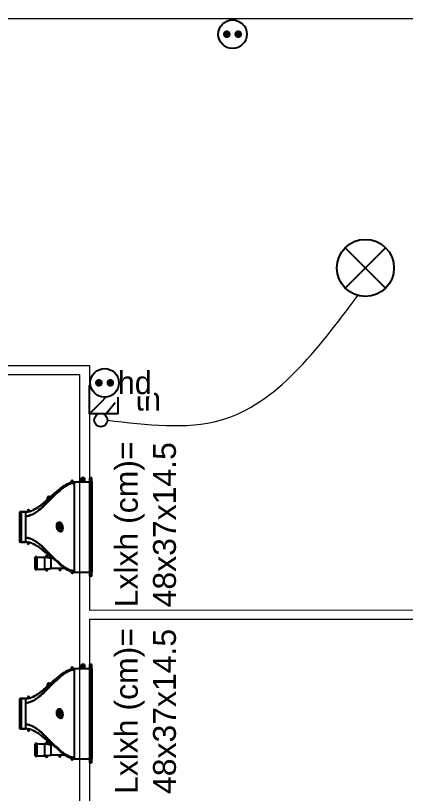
# Model space of a CAD drawing. Header units: millimetres. Extents: x 449410 to 506007, y -379864 to -318775.
# Drawn here: x 472497 to 474544, y -332279 to -328197 of the extents above; entities that cross this region are included whole.
import ezdxf
from ezdxf import colors
from ezdxf.entities.mleader import LeaderData, LeaderLine
from ezdxf.math import Vec2, Vec3

# ---------------------------------------------------------------- set-up
doc = ezdxf.new("R2010")
doc.units = ezdxf.units.MM
doc.set_wipeout_variables(frame=1)
doc.linetypes.add('prlm_ef', pattern=[0.165, 0.1, -0.065])
doc.layers.add('_GAZELEC-RESERVATION', color=1, linetype='Continuous', lineweight=18)
for name, color, linetype in [('prlm-CHAUFF', 30, 'Continuous'), ('prlm-EAU-EF', 161, 'Continuous'), ('prlm-ELEC-CFO', 201, 'Continuous')]:
    doc.layers.add(name, color=color, linetype=linetype)
doc.layers.add('prlm-xpoly', color=7, linetype='Continuous', plot=False)
doc.styles.add('prlm-elec-cfa', font='comic.ttf', dxfattribs={"height": 12})
doc.styles.add('prlm-elec-cfo', font='comic.ttf', dxfattribs={"height": 12})
doc.styles.get("Standard").update_dxf_attribs({"font": 'arial.ttf'})

# ---------------------------------------------------------------- blocks, each defined once
blk = doc.blocks.new('xi.twintop')
at = {"layer": 'prlm-CHAUFF', "ltscale": 50}
for p, q in [((-8, 35.6), (8, 35.6)), ((-7.9, 36.5), (7.9, 36.5)), ((-7.9, 35.6), (-7.9, 33.5)), ((-7.9, 33.5), (-7.9, 35.6)), ((-5.67, 33.5), (-7.9, 33.5)), ((5.67, 33.5), (-5.67, 33.5)), ((7.9, 33.5), (5.67, 33.5)), ((7.9, 35.6), (7.9, 33.5)), ((7.9, 33.5), (7.9, 35.6)), ((-8.61, 31.95), (-8.61, 32.05)), ((-8.61, 32.05), (-8.51, 32.05)), ((-8.51, 31.95), (-8.61, 31.95)), ((-8.51, 32.16), (-8.41, 32.16)), ((-8.51, 32.05), (-8.51, 32.16)), ((-8.51, 31.84), (-8.51, 31.95)), ((-8.41, 31.84), (-8.51, 31.84)), ((-7.9, 32.5), (-8.46, 32.5)), ((-8.46, 31.5), (-8.16, 31.5)), ((-8.41, 32.16), (-8.41, 32.05)), ((-8.41, 32.05), (-8.3, 32.05)), ((-8.3, 31.95), (-8.41, 31.95)), ((-8.41, 31.95), (-8.41, 31.84)), ((-8.3, 32.05), (-8.3, 31.95)), ((-8.16, 31.5), (-7.95, 32.18)), ((-7.9, 32.5), (-7.95, 32.18)), ((7.95, 32.18), (7.9, 32.5)), ((7.9, 32.5), (8.46, 32.5)), ((8.16, 31.5), (7.95, 32.18)), ((8.46, 31.5), (8.16, 31.5)), ((8.3, 31.95), (8.3, 32.05)), ((8.3, 32.05), (8.41, 32.05)), ((8.41, 31.95), (8.3, 31.95)), ((8.41, 32.16), (8.51, 32.16)), ((8.41, 32.05), (8.41, 32.16)), ((8.41, 31.84), (8.41, 31.95)), ((8.51, 31.84), (8.41, 31.84)), ((8.51, 32.16), (8.51, 32.05)), ((8.51, 32.05), (8.61, 32.05)), ((8.61, 31.95), (8.51, 31.95)), ((8.51, 31.95), (8.51, 31.84)), ((8.61, 32.05), (8.61, 31.95)), ((9.12, 29.02), (9.09, 29.02)), ((-15.75, 27.6), (-22.25, 27.6)), ((-22.15, 28.5), (-15.85, 28.5)), ((-22.15, 27.6), (-22.15, 23.5)), ((-22.15, 27.6), (-22.15, 23.5)), ((-15.85, 27.6), (-15.85, 23.5)), ((-15.85, 27.6), (-15.85, 23.5)), ((-9.41, 28.48), (-9.41, 28.48)), ((9.41, 28.48), (9.38, 28.48)), ((-22.56, 22.55), (-22.45, 22.55)), ((-22.56, 22.45), (-22.56, 22.55)), ((-22.45, 22.45), (-22.56, 22.45)), ((-22.45, 22.66), (-22.35, 22.66)), ((-22.45, 22.55), (-22.45, 22.66)), ((-22.45, 22.34), (-22.45, 22.45)), ((-22.35, 22.34), (-22.45, 22.34)), ((-22.4, 23), (-21.97, 23)), ((-21.85, 22), (-22.4, 22)), ((-22.35, 22.66), (-22.35, 22.55)), ((-22.35, 22.55), (-22.24, 22.55)), ((-22.24, 22.45), (-22.35, 22.45)), ((-22.35, 22.45), (-22.35, 22.34)), ((-22.24, 22.55), (-22.24, 22.45)), ((-15.85, 23.5), (-22.15, 23.5)), ((-21.97, 23), (-21.85, 22.06)), ((-21.85, 22.06), (-21.85, 22)), ((-16.2, 19.84), (-14.13, 22)), ((-14.13, 22), (-16.2, 19.84)), ((-16.15, 22.06), (-16.03, 23)), ((-16.15, 22), (-16.15, 22.06)), ((-15.6, 22), (-16.15, 22)), ((-16.03, 23), (-15.6, 23)), ((-15.76, 22.45), (-15.76, 22.55)), ((-15.76, 22.55), (-15.65, 22.55)), ((-15.65, 22.45), (-15.76, 22.45)), ((-15.65, 22.66), (-15.55, 22.66)), ((-15.65, 22.55), (-15.65, 22.66)), ((-15.65, 22.34), (-15.65, 22.45)), ((-15.55, 22.34), (-15.65, 22.34)), ((-15.55, 22.66), (-15.55, 22.55)), ((-15.55, 22.55), (-15.44, 22.55)), ((-15.55, 22.45), (-15.55, 22.34)), ((-15.44, 22.45), (-15.55, 22.45)), ((-15.44, 22.55), (-15.44, 22.45)), ((14.83, 21), (13.83, 22)), ((13.83, 22), (15.44, 22)), ((15.44, 21), (14.83, 21)), ((15.28, 21.45), (15.28, 21.55)), ((15.28, 21.55), (15.39, 21.55)), ((15.39, 21.45), (15.28, 21.45)), ((15.39, 21.66), (15.49, 21.66)), ((15.39, 21.55), (15.39, 21.66)), ((15.39, 21.34), (15.39, 21.45)), ((15.49, 21.34), (15.39, 21.34)), ((15.49, 21.66), (15.49, 21.55)), ((15.49, 21.55), (15.6, 21.55)), ((15.49, 21.45), (15.49, 21.34)), ((15.6, 21.45), (15.49, 21.45)), ((15.6, 21.55), (15.6, 21.45)), ((-21.8, 20), (-16.2, 20)), ((-21.8, 16), (-21.8, 20)), ((-21.8, 16), (-21.8, 20)), ((-16.2, 19.84), (-16.2, 20)), ((-16.2, 19.84), (-16.2, 20)), ((-22.36, 15.45), (-22.36, 15.55)), ((-22.36, 15.55), (-22.25, 15.55)), ((-22.25, 15.45), (-22.36, 15.45)), ((-22.25, 15.66), (-22.15, 15.66)), ((-22.25, 15.55), (-22.25, 15.66)), ((-22.25, 15.34), (-22.25, 15.45)), ((-22.15, 15.34), (-22.25, 15.34)), ((-22.2, 16), (-21.65, 16)), ((-21.65, 15), (-22.2, 15)), ((-22.15, 15.66), (-22.15, 15.55)), ((-22.15, 15.55), (-22.04, 15.55)), ((-22.15, 15.45), (-22.15, 15.34)), ((-22.04, 15.45), (-22.15, 15.45)), ((-22.04, 15.55), (-22.04, 15.45)), ((-21.8, 12.88), (-21.8, 15)), ((-21.8, 12.88), (-21.8, 15)), ((-21.65, 16), (-21.65, 15)), ((-23.96, 8.95), (-23.96, 9.05)), ((-23.96, 9.05), (-23.85, 9.05)), ((-23.85, 8.95), (-23.96, 8.95)), ((-23.85, 9.16), (-23.75, 9.16)), ((-23.85, 9.05), (-23.85, 9.16)), ((-23.85, 8.84), (-23.85, 8.95)), ((-23.75, 8.84), (-23.85, 8.84)), ((-23.8, 9.5), (-23.19, 9.5)), ((-23.36, 8.5), (-23.8, 8.5)), ((-23.75, 9.16), (-23.75, 9.05)), ((-23.75, 9.05), (-23.64, 9.05)), ((-23.75, 8.95), (-23.75, 8.84)), ((-23.64, 8.95), (-23.75, 8.95)), ((-23.64, 9.05), (-23.64, 8.95)), ((-23.36, 8.42), (-23.36, 8.5)), ((23.19, 9.5), (23.8, 9.5)), ((23.36, 8.42), (23.36, 8.5)), ((23.8, 8.5), (23.36, 8.5)), ((23.64, 8.95), (23.64, 9.05)), ((23.64, 9.05), (23.75, 9.05)), ((23.75, 8.95), (23.64, 8.95)), ((23.75, 9.16), (23.85, 9.16)), ((23.75, 9.05), (23.75, 9.16)), ((23.75, 8.84), (23.75, 8.95)), ((23.85, 8.84), (23.75, 8.84)), ((23.85, 9.16), (23.85, 9.05)), ((23.85, 9.05), (23.96, 9.05)), ((23.85, 8.95), (23.85, 8.84)), ((23.96, 8.95), (23.85, 8.95)), ((23.96, 9.05), (23.96, 8.95)), ((23.7, 8), (-23.7, 8)), ((-23.7, 8), (-23.7, 0)), ((23.7, 8), (23.7, 0)), ((24.18, 4.47), (23.7, 4.81)), ((24.06, 4.42), (23.7, 4.66)), ((24.06, 2.6), (24.06, 4.42)), ((24.64, 4.04), (24.06, 4.42)), ((24.2, 4.46), (24.18, 4.47)), ((24.54, 4.24), (24.2, 4.46)), ((24.35, 4.85), (24.33, 4.89)), ((24.35, 4.36), (24.35, 4.85)), ((24.35, 4.85), (24.36, 4.85)), ((24.41, 4.79), (24.43, 4.83)), ((24.41, 4.79), (24.41, 4.32)), ((25.01, 4.43), (24.41, 4.79)), ((24.43, 4.83), (25.04, 4.47)), ((25.04, 4.47), (25.01, 4.43)), ((25.01, 4.25), (25.01, 4.43)), ((25.02, 4.42), (25.01, 4.43)), ((25.06, 4.46), (25.02, 4.42)), ((25.02, 4.42), (25.02, 4.25)), ((25.28, 4.25), (25.02, 4.42)), ((25.04, 4.47), (25.06, 4.46)), ((25.06, 4.46), (25.39, 4.24)), ((-25.75, 0), (-25.75, -0.73)), ((25.75, 0), (-25.75, 0)), ((23.7, 2.6), (24.06, 2.6)), ((23.7, 2.57), (23.73, 2.6)), ((23.79, 2.6), (23.88, 2.51)), ((23.88, 2.51), (23.97, 2.6)), ((24.04, 2.6), (24.13, 2.51)), ((24.64, 2.6), (24.06, 2.6)), ((24.13, 2.51), (24.22, 2.6)), ((24.18, 2.56), (24.24, 2.51)), ((24.24, 2.51), (24.3, 2.58)), ((24.28, 2.6), (24.37, 2.51)), ((24.37, 2.51), (24.46, 2.6)), ((24.42, 2.57), (24.48, 2.51)), ((24.48, 2.51), (24.56, 2.58)), ((24.54, 2.6), (24.63, 2.51)), ((24.63, 2.51), (24.72, 2.6)), ((24.64, 4.04), (24.72, 4.01)), ((24.64, 2.6), (24.64, 4.04)), ((24.72, 2.65), (24.64, 2.6)), ((24.64, 2.6), (24.64, 2.6)), ((25.66, 2.6), (24.64, 2.6)), ((24.7, 2.58), (24.77, 2.51)), ((24.72, 4.01), (24.72, 2.65)), ((24.72, 2.65), (25.71, 2.65)), ((24.73, 2.6), (24.82, 2.51)), ((24.77, 2.51), (24.79, 2.53)), ((24.82, 2.51), (24.91, 2.6)), ((24.9, 2.59), (24.98, 2.51)), ((24.98, 2.51), (25.07, 2.6)), ((25.02, 2.54), (25.05, 2.51)), ((25.05, 2.51), (25.09, 2.55)), ((25.06, 2.58), (25.13, 2.51)), ((25.13, 2.51), (25.22, 2.6)), ((25.19, 2.57), (25.25, 2.51)), ((25.25, 2.51), (25.34, 2.6)), ((25.27, 2.53), (25.29, 2.51)), ((25.29, 2.51), (25.32, 2.54)), ((25.31, 2.56), (25.36, 2.51)), ((25.36, 2.51), (25.45, 2.6)), ((25.4, 2.55), (25.44, 2.51)), ((25.44, 2.51), (25.53, 2.6)), ((25.48, 2.54), (25.51, 2.51)), ((25.51, 2.51), (25.6, 2.6)), ((25.53, 2.53), (25.55, 2.51)), ((25.55, 2.51), (25.64, 2.6)), ((25.71, 2.65), (25.66, 2.6)), ((25.66, 2.6), (25.66, 2.6)), ((25.71, 2.65), (25.71, 4.01)), ((25.75, 0), (25.75, -0.73)), ((-25.75, -0.81), (-25.75, -0.73)), ((-25.75, -0.73), (25.75, -0.73)), ((-25.75, -1.3), (-25.75, -0.81)), ((25.75, -0.81), (-25.75, -0.81)), ((-25.75, -1.3), (25.75, -1.3)), ((23.75, -0.99), (-23.75, -0.99)), ((-23.75, -1.06), (-23.75, -0.99)), ((-23.55, -0.99), (-23.75, -1.06)), ((-23.75, -1.06), (23.75, -1.06)), ((23.75, -1.11), (-23.75, -1.11)), ((-23.75, -1.16), (-23.75, -1.11)), ((-23.59, -1.11), (-23.75, -1.16)), ((-23.75, -1.16), (23.75, -1.16)), ((23.75, -1.2), (-23.75, -1.2)), ((-23.75, -1.23), (-23.75, -1.2)), ((-23.64, -1.2), (-23.75, -1.23)), ((-23.75, -1.23), (23.75, -1.23)), ((23.75, -1.26), (-23.75, -1.26)), ((-23.75, -1.28), (-23.75, -1.26)), ((-23.68, -1.26), (-23.75, -1.28)), ((-23.75, -1.28), (23.75, -1.28)), ((23.75, -1.29), (-23.75, -1.29)), ((-23.75, -1.3), (-23.75, -1.29)), ((-23.73, -1.29), (-23.75, -1.3)), ((-23.75, -1.3), (23.75, -1.3)), ((23.75, -1.06), (23.55, -0.99)), ((23.75, -1.16), (23.59, -1.11)), ((23.75, -1.23), (23.64, -1.2)), ((23.75, -1.28), (23.68, -1.26)), ((23.75, -1.3), (23.73, -1.29)), ((23.75, -0.99), (23.75, -1.06)), ((23.75, -1.11), (23.75, -1.16)), ((23.75, -1.2), (23.75, -1.23)), ((23.75, -1.26), (23.75, -1.28)), ((23.75, -1.29), (23.75, -1.3)), ((25.75, -0.73), (25.75, -0.81)), ((25.75, -1.3), (25.75, -0.81))]:
    blk.add_line(p, q, dxfattribs=at)
for centre, radius in [((-8.46, 32), 0.3), ((-8.46, 32), 0.25), ((8.46, 32), 0.3), ((8.46, 32), 0.25), ((-22.4, 22.5), 0.3), ((-22.4, 22.5), 0.25), ((-15.6, 22.5), 0.3), ((-15.6, 22.5), 0.25), ((15.44, 21.5), 0.3), ((15.44, 21.5), 0.25), ((-22.2, 15.5), 0.3), ((-22.2, 15.5), 0.25), ((-23.8, 9), 0.3), ((-23.8, 9), 0.25), ((23.8, 9), 0.3), ((23.8, 9), 0.25)]:
    blk.add_circle(centre, radius, dxfattribs=at)
for centre, radius, start, end in [((-6.01, 35.83), 2, 160.5755, 186.7441), ((-6.01, 35.83), 2, 160.5755, 186.7441), ((-15.67, 33.51), 7.77, 352.5456, 359.9423), ((-15.72, 33.51), 7.82, 352.5763, 359.9264), ((-15.07, 33.49), 7.17, 352.0923, 353.5448), ((-15.07, 33.49), 7.17, 353.9053, 0.1157), ((15.11, 33.49), 7.25, 179.9215, 187.8382), ((6.01, 35.83), 2, 353.2559, 19.4245), ((6.01, 35.83), 2, 353.2559, 19.4245), ((15.67, 33.51), 7.77, 180.0577, 187.4544), ((15.72, 33.51), 7.82, 180.0736, 187.4237), ((-26.92, 38.17), 20.01, 331.0483, 332.7983), ((-26.92, 38.17), 20.01, 331.0482, 332.7982), ((-19.51, 34.47), 11.74, 332.3321, 345.441), ((-19.16, 34.32), 11.35, 332.1374, 345.6929), ((-8.46, 32), 0.5, 90, 270), ((21.1, 34.98), 13.43, 192.9954, 216.0824), ((19.16, 34.32), 11.35, 194.4106, 207.8626), ((8.46, 32), 0.5, 270, 90), ((26.92, 38.17), 20.01, 207.2018, 208.9518), ((-20.26, 27.83), 2, 160.5755, 186.7441), ((-20.26, 27.83), 2, 160.5755, 186.7441), ((-17.74, 27.83), 2, 353.2559, 19.4245), ((-17.74, 27.83), 2, 353.2559, 19.4245), ((-43.13, 48.06), 39, 319.3887, 329.86), ((-43.13, 48.06), 39, 319.3887, 329.8601), ((43.13, 48.06), 39, 210.1399, 220.6113), ((43.13, 48.06), 39, 212.5506, 220.6113), ((-22.4, 22.5), 0.5, 90, 270), ((-15.6, 22.5), 0.5, 270, 90), ((-22.51, 30.1), 11.66, 315.9701, 320.4245), ((-22.76, 30.33), 11.99, 316.0326, 320.3619), ((22.51, 30.1), 11.66, 219.5755, 224.0299), ((22.76, 30.33), 11.99, 219.6381, 223.9674), ((15.44, 21.5), 0.5, 270, 90), ((-44.74, 40.05), 35.1, 315.7111, 319.5265), ((-22.2, 15.5), 0.5, 90, 270), ((-2.48, -0.77), 23.65, 136.4099, 144.7501), ((-23.8, 9), 0.5, 90, 270), ((-11.41, 6.64), 12.12, 163.7263, 166.3852), ((23.8, 9), 0.5, 270, 90), ((17.64, -7.23), 13.85, 61.9182, 64.0515), ((17.76, -6.88), 13.43, 62.115, 63.7632), ((18.29, -6.04), 12.5, 61.3177, 61.5903), ((24.75, 5.45), 0.703, 233.033, 242.9325), ((24.72, 5.11), 0.448, 214.6713, 225.4982), ((25.88, 4.92), 0.836, 234.1326, 239.2425), ((18.29, -6.04), 12.5, 53.7494, 55.0637)]:
    blk.add_arc(centre, radius, start, end, dxfattribs=at)
blk.add_ellipse((0, 15.55), major_axis=(2.49, 0.57), ratio=0.600775, dxfattribs=at)
for points, knots in [([(-5.67, 33.5), (-5.67, 33.33), (-5.68, 33.16), (-5.7, 32.82), (-5.72, 32.65), (-5.8, 32.15), (-5.87, 31.82), (-6.05, 31.16), (-6.16, 30.84), (-6.41, 30.21), (-6.55, 29.9), (-7, 29), (-7.34, 28.43), (-8.08, 27.34), (-8.47, 26.81), (-9.69, 25.27), (-10.57, 24.3), (-12.38, 22.39), (-13.32, 21.46), (-15.19, 19.6), (-16.12, 18.67), (-17.95, 16.77), (-18.84, 15.8), (-20.08, 14.27), (-20.47, 13.75), (-21.03, 12.94), (-21.21, 12.66), (-21.55, 12.09), (-21.72, 11.8), (-22.17, 10.91), (-22.43, 10.31), (-22.7, 9.36), (-22.77, 9.03), (-22.86, 8.47), (-22.88, 8.24), (-22.89, 8)], [0, 0, 0, 0, 0.015625, 0.015625, 0.03125, 0.03125, 0.0625, 0.0625, 0.09375, 0.09375, 0.125, 0.125, 0.1875, 0.1875, 0.25, 0.25, 0.375, 0.375, 0.5, 0.5, 0.625, 0.625, 0.75, 0.75, 0.8125, 0.8125, 0.84375, 0.84375, 0.875, 0.875, 0.9375, 0.9375, 0.96875, 0.96875, 0.9907189, 0.9907189, 0.9907189, 0.9907189]), ([(-18.04, 17.26), (-16.85, 18.51), (-15.59, 19.7), (-13.1, 22.1), (-11.85, 23.3), (-10.07, 25.17), (-9.49, 25.81), (-8.39, 27.13), (-7.87, 27.82), (-7.16, 28.91), (-6.93, 29.29), (-6.52, 30.07), (-6.33, 30.48), (-6.02, 31.31), (-5.89, 31.74), (-5.76, 32.39), (-5.73, 32.61), (-5.69, 32.95), (-5.69, 33.06), (-5.67, 33.28), (-5.67, 33.39), (-5.67, 33.5)], [0, 0, 0, 0, 0.25, 0.25, 0.5, 0.5, 0.625, 0.625, 0.75, 0.75, 0.8125, 0.8125, 0.875, 0.875, 0.9375, 0.9375, 0.96875, 0.96875, 0.984375, 0.984375, 1, 1, 1, 1]), ([(5.67, 33.5), (5.67, 33.33), (5.68, 33.16), (5.71, 32.81), (5.73, 32.64), (5.81, 32.14), (5.88, 31.8), (6.08, 31.14), (6.2, 30.82), (6.47, 30.19), (6.62, 29.88), (7.1, 28.98), (7.46, 28.42), (8.23, 27.34), (8.65, 26.82), (9.93, 25.3), (10.84, 24.34), (12.72, 22.46), (13.69, 21.54), (15.61, 19.69), (16.57, 18.77), (18.43, 16.87), (19.34, 15.9), (20.59, 14.36), (20.99, 13.83), (21.55, 13), (21.73, 12.72), (22.07, 12.15), (22.24, 11.85), (22.69, 10.95), (22.94, 10.33), (23.21, 9.37), (23.28, 9.05), (23.36, 8.48), (23.38, 8.24), (23.39, 8)], [0, 0, 0, 0, 0.015625, 0.015625, 0.03125, 0.03125, 0.0625, 0.0625, 0.09375, 0.09375, 0.125, 0.125, 0.1875, 0.1875, 0.25, 0.25, 0.375, 0.375, 0.5, 0.5, 0.625, 0.625, 0.75, 0.75, 0.8125, 0.8125, 0.84375, 0.84375, 0.875, 0.875, 0.9375, 0.9375, 0.96875, 0.96875, 0.9908046, 0.9908046, 0.9908046, 0.9908046]), ([(22.89, 8), (22.88, 8.24), (22.86, 8.47), (22.77, 9.03), (22.7, 9.36), (22.43, 10.31), (22.17, 10.91), (21.72, 11.8), (21.55, 12.09), (21.21, 12.66), (21.03, 12.94), (20.47, 13.75), (20.08, 14.27), (18.84, 15.8), (17.95, 16.77), (16.12, 18.67), (15.18, 19.6), (13.32, 21.46), (12.38, 22.39), (10.57, 24.3), (9.69, 25.27), (8.47, 26.81), (8.08, 27.34), (7.34, 28.43), (7, 29), (6.55, 29.9), (6.41, 30.21), (6.16, 30.84), (6.05, 31.16), (5.87, 31.82), (5.79, 32.15), (5.72, 32.65), (5.7, 32.82), (5.68, 33.16), (5.67, 33.33), (5.67, 33.5)], [0.0092808, 0.0092808, 0.0092808, 0.0092808, 0.03125, 0.03125, 0.0625, 0.0625, 0.125, 0.125, 0.15625, 0.15625, 0.1875, 0.1875, 0.25, 0.25, 0.375, 0.375, 0.5, 0.5, 0.625, 0.625, 0.75, 0.75, 0.8125, 0.8125, 0.875, 0.875, 0.90625, 0.90625, 0.9375, 0.9375, 0.96875, 0.96875, 0.984375, 0.984375, 1, 1, 1, 1]), ([(-8.9, 29.46), (-9.06, 29.12), (-9.43, 28.41), (-10.08, 27.35), (-10.83, 26.27), (-11.65, 25.18), (-12.54, 24.1), (-13.65, 22.81), (-14.86, 21.46), (-15.81, 20.43), (-16.2, 20)], [0.1568082, 0.1568082, 0.1568082, 0.1568082, 0.2305418, 0.3149874, 0.4025619, 0.4929385, 0.5856877, 0.6803551, 0.8317746, 0.9509578, 0.9509578, 0.9509578, 0.9509578]), ([(14.38, 22), (14.06, 22.36), (13.37, 23.14), (12.33, 24.35), (11.38, 25.54), (10.58, 26.62), (9.93, 27.59), (9.37, 28.52), (9.05, 29.15), (8.91, 29.44)], [0.5730592, 0.5730592, 0.5730592, 0.5730592, 0.626259, 0.6884084, 0.7489718, 0.7930827, 0.8358988, 0.8773199, 0.9123747, 0.9123747, 0.9123747, 0.9123747]), ([(23.19, 9.5), (23.12, 9.79), (23.04, 10.07), (22.86, 10.64), (22.75, 10.92), (22.41, 11.74), (22.14, 12.27), (21.56, 13.3), (21.24, 13.8), (20.57, 14.77), (20.21, 15.25), (19.11, 16.65), (18.33, 17.54), (16.73, 19.29), (15.91, 20.15), (15.09, 21)], [0, 0, 0, 0, 0.0625, 0.0625, 0.125, 0.125, 0.25, 0.25, 0.375, 0.375, 0.5, 0.5, 0.75, 0.75, 1, 1, 1, 1]), ([(21.4, 13.55), (21.3, 13.71), (20.98, 14.2), (20.41, 15.02), (19.67, 15.99), (18.88, 16.96), (17.95, 18.04), (16.9, 19.22), (15.98, 20.24), (15.44, 20.84), (15.29, 21)], [0.1694223, 0.1694223, 0.1694223, 0.1694223, 0.1906001, 0.2339285, 0.2787061, 0.3247019, 0.3716424, 0.4351709, 0.4991397, 0.523565, 0.523565, 0.523565, 0.523565]), ([(-18.04, 17.26), (-17.81, 17.52), (-17.58, 17.79), (-17.17, 18.3), (-16.98, 18.55), (-16.64, 19.03), (-16.49, 19.25), (-16.32, 19.53), (-16.28, 19.62), (-16.22, 19.76), (-16.2, 19.81), (-16.2, 19.84)], [0, 0, 0, 0, 0.25, 0.25, 0.5, 0.5, 0.75, 0.75, 0.875, 0.875, 1, 1, 1, 1]), ([(-1.63, 15.67), (-0.9, 16.39), (-0.53, 16.49), (-0.14, 16.44), (0.47, 16.38), (1.12, 15.98), (1.85, 16.55)], [0, 0, 0, 0, 0.389075, 0.389075, 0.389075, 1, 1, 1, 1]), ([(-23.39, 8), (-23.38, 8.28), (-23.35, 8.55), (-23.25, 9.19), (-23.16, 9.55), (-22.84, 10.61), (-22.54, 11.29), (-21.83, 12.6), (-21.42, 13.22), (-20.56, 14.41), (-20.09, 14.98), (-19.62, 15.54)], [0.0331631, 0.0331631, 0.0331631, 0.0331631, 0.125, 0.125, 0.25, 0.25, 0.5, 0.5, 0.75, 0.75, 1, 1, 1, 1]), ([(-23.19, 9.5), (-23.12, 9.8), (-23.04, 10.09), (-22.9, 10.53), (-22.84, 10.67), (-22.74, 10.96), (-22.68, 11.1), (-22.5, 11.53), (-22.37, 11.8), (-22.1, 12.35), (-21.95, 12.61), (-21.8, 12.88)], [0, 0, 0, 0, 0.25, 0.25, 0.375, 0.375, 0.5, 0.5, 0.75, 0.75, 1, 1, 1, 1]), ([(-21.8, 12.88), (-21.96, 12.6), (-22.11, 12.32), (-22.4, 11.74), (-22.54, 11.45), (-22.78, 10.85), (-22.89, 10.55), (-23.01, 10.17), (-23.03, 10.1), (-23.05, 10.03)], [0, 0, 0, 0, 0.25, 0.25, 0.5, 0.5, 0.75, 0.75, 0.8062429, 0.8062429, 0.8062429, 0.8062429]), ([(-1.94, 14.63), (-1.21, 15.35), (-0.84, 15.44), (-0.45, 15.4), (0.16, 15.33), (0.81, 14.93), (1.54, 15.51)], [0, 0, 0, 0, 0.389075, 0.389075, 0.389075, 1, 1, 1, 1]), ([(24.24, 4.96), (24.23, 4.96), (24.23, 4.96), (24.22, 4.97), (24.2, 4.97), (24.19, 4.97), (24.18, 4.98), (24.16, 4.98), (24.15, 4.98), (24.13, 4.99), (24.11, 4.99), (24.09, 4.99), (24.08, 4.99), (24.05, 4.99), (24.02, 4.99), (23.98, 4.99), (23.93, 4.98), (23.89, 4.98), (23.84, 4.97), (23.78, 4.96), (23.74, 4.95), (23.71, 4.95), (23.7, 4.94)], [0.1059402, 0.1059402, 0.1059402, 0.1059402, 0.1359504, 0.1694868, 0.202886, 0.2361704, 0.2693627, 0.3024859, 0.3355633, 0.3686184, 0.401675, 0.434757, 0.4678887, 0.5010941, 0.5629781, 0.6246926, 0.6863942, 0.7482374, 0.8103737, 0.8729511, 0.9361135, 0.9654522, 0.9654522, 0.9654522, 0.9654522]), ([(23.7, 4.91), (23.71, 4.91), (23.72, 4.91), (23.74, 4.92), (23.78, 4.92), (23.81, 4.93), (23.83, 4.93), (23.86, 4.94), (23.89, 4.94), (23.92, 4.95), (23.94, 4.95), (23.97, 4.95), (23.99, 4.96), (24.02, 4.96), (24.04, 4.96), (24.06, 4.96), (24.08, 4.96), (24.11, 4.96), (24.14, 4.96), (24.18, 4.96), (24.21, 4.95), (24.24, 4.95), (24.26, 4.94), (24.28, 4.93), (24.3, 4.92), (24.32, 4.91), (24.33, 4.9), (24.33, 4.89)], [0.053874, 0.053874, 0.053874, 0.053874, 0.0607104, 0.0907643, 0.1206402, 0.1503557, 0.1799287, 0.2093776, 0.238721, 0.2679778, 0.2971672, 0.3263086, 0.3554219, 0.3845269, 0.4136437, 0.4427926, 0.4719939, 0.5012681, 0.5562327, 0.6110034, 0.6657154, 0.7205017, 0.7754929, 0.8308166, 0.8865967, 0.9429527, 1, 1, 1, 1]), ([(24.35, 4.85), (24.35, 4.86), (24.35, 4.86), (24.34, 4.87), (24.33, 4.88), (24.32, 4.88), (24.31, 4.89), (24.3, 4.89), (24.29, 4.9), (24.28, 4.9), (24.26, 4.91), (24.25, 4.91), (24.23, 4.91), (24.22, 4.92), (24.2, 4.92), (24.18, 4.92), (24.17, 4.92), (24.15, 4.92), (24.12, 4.92), (24.09, 4.92), (24.05, 4.92), (24, 4.92), (23.95, 4.91), (23.9, 4.9), (23.85, 4.89), (23.79, 4.88), (23.74, 4.87), (23.71, 4.86), (23.7, 4.86)], [0, 0, 0, 0, 0.0300773, 0.0600539, 0.0899314, 0.1197114, 0.1493956, 0.1789856, 0.2084831, 0.2378898, 0.2672073, 0.2964374, 0.3255817, 0.3546421, 0.3836203, 0.4125181, 0.4413372, 0.4700795, 0.4987468, 0.5532579, 0.6080368, 0.6630958, 0.7184471, 0.7741027, 0.8300742, 0.8863734, 0.9430116, 0.9677174, 0.9677174, 0.9677174, 0.9677174]), ([(24.65, 4.2), (24.65, 4.2), (24.64, 4.2), (24.64, 4.2), (24.63, 4.2), (24.63, 4.2), (24.62, 4.2), (24.61, 4.21), (24.6, 4.21), (24.59, 4.21), (24.58, 4.22), (24.55, 4.23), (24.54, 4.24), (24.54, 4.24)], [0, 0, 0, 0, 0.061789, 0.122374, 0.182441, 0.242697, 0.303842, 0.366548, 0.43144, 0.49908, 0.668346, 0.832646, 1, 1, 1, 1]), ([(25.45, 4.21), (25.44, 4.21), (25.44, 4.22), (25.43, 4.22), (25.41, 4.23), (25.4, 4.23), (25.39, 4.24), (25.37, 4.24), (25.36, 4.25), (25.34, 4.25), (25.32, 4.25), (25.3, 4.26), (25.29, 4.26), (25.27, 4.26), (25.24, 4.26), (25.22, 4.26), (25.2, 4.26), (25.17, 4.26), (25.13, 4.26), (25.08, 4.26), (25.03, 4.26), (24.97, 4.25), (24.91, 4.24), (24.85, 4.24), (24.79, 4.23), (24.72, 4.21), (24.67, 4.21), (24.65, 4.2)], [0.0304712, 0.0304712, 0.0304712, 0.0304712, 0.0599457, 0.0897682, 0.1195016, 0.1491541, 0.1787343, 0.2082505, 0.2377114, 0.2671256, 0.2965018, 0.3258487, 0.355175, 0.3844897, 0.4138015, 0.4431194, 0.4724522, 0.5018089, 0.5568669, 0.611863, 0.6668562, 0.7219052, 0.7770682, 0.8324028, 0.8879658, 0.9438132, 1, 1, 1, 1]), ([(25.71, 4.01), (25.69, 4.04), (25.65, 4.06), (25.55, 4.09), (25.48, 4.1), (25.35, 4.1), (25.31, 4.1), (25.21, 4.09), (25.16, 4.09), (24.98, 4.06), (24.86, 4.04), (24.72, 4.01)], [0, 0, 0, 0, 0.25, 0.25, 0.5, 0.5, 0.625, 0.625, 0.75, 0.75, 1, 1, 1, 1])]:
    blk.add_open_spline(points, degree=3, knots=knots, dxfattribs=at)
for points in [[(-22.15, 23.5), (-22.15, 23.33), (-22.14, 23.17), (-22.13, 23)], [(-22.15, 23.5), (-22.15, 23.33), (-22.14, 23.17), (-22.13, 23)], [(-22.01, 22), (-21.91, 21.33), (-21.8, 20.67), (-21.8, 20)], [(-22.01, 22), (-21.91, 21.33), (-21.8, 20.67), (-21.8, 20)], [(-15.99, 22), (-16.09, 21.33), (-16.2, 20.67), (-16.2, 20)], [(-15.99, 22), (-16.09, 21.33), (-16.2, 20.67), (-16.2, 20)], [(-15.85, 23.5), (-15.85, 23.33), (-15.86, 23.17), (-15.87, 23)], [(-15.85, 23.5), (-15.85, 23.33), (-15.86, 23.17), (-15.87, 23)], [(1.85, 16.55), (1.03, 15.62), (0.38, 16.02), (-0.23, 16.09)], [(-0.55, 15.04), (-0.94, 15.09), (-1.32, 14.99), (-1.94, 14.63)], [(-1.78, 15.16), (-1.06, 15.88), (-0.68, 15.97), (-0.29, 15.93)], [(-0.39, 15.58), (-0.78, 15.62), (-1.16, 15.52), (-1.78, 15.16)], [(-0.23, 16.09), (-0.63, 16.13), (-1.01, 16.03), (-1.63, 15.67)], [(1.54, 15.51), (0.72, 14.57), (0.07, 14.98), (-0.55, 15.04)], [(1.7, 16.04), (0.88, 15.1), (0.23, 15.51), (-0.39, 15.58)], [(-0.29, 15.93), (0.32, 15.87), (0.96, 15.47), (1.7, 16.04)], [(-23.19, 9.5), (-23.26, 9.17), (-23.32, 8.84), (-23.36, 8.5)], [(23.36, 8.5), (23.32, 8.84), (23.26, 9.17), (23.19, 9.5)]]:
    blk.add_open_spline(points, degree=3, dxfattribs=at)
at = {"layer": 'prlm-CHAUFF', "ltscale": 50, "insert": (-42.19, -13.41), "char_height": 12, "width": 139.7925, "attachment_point": 1}
blk.add_mtext('Lxlxh (cm)= 48x37x14.5', dxfattribs=at)
blk = doc.blocks.new('xi.th-ch')
at = {"layer": 'prlm-CHAUFF', "color": 0, "linetype": 'ByBlock', "lineweight": -2, "flags": 128}
blk.add_lwpolyline([(-7.5, 7.5), (7.5, 7.5), (7.5, -7.5), (-7.5, -7.5)], close=True, dxfattribs=at)
at = {"layer": 'prlm-CHAUFF', "color": 0}
blk.add_lwpolyline([(-7.5, -7.5), (7.5, 7.5)], dxfattribs=at)
blk = doc.blocks.new('xi.PC')
at = {"color": 0, "lineweight": 5}
blk.add_wipeout([(-7.5, -7.5), (7.5, -7.5), (7.5, 7.5), (-7.5, 7.5)], dxfattribs=at).dxf.layer = 'prlm-ELEC-CFO'
at = {"layer": 'prlm-ELEC-CFO', "color": 0, "linetype": 'ByBlock', "lineweight": 5, "const_width": 2}
for points in [[(-4, 0, 1), (-2, 0, 1)], [(2, 0, 1), (4, 0, 1)]]:
    blk.add_lwpolyline(points, format="xyb", close=True, dxfattribs=at)
at = {"layer": 'prlm-ELEC-CFO', "color": 0, "linetype": 'ByBlock', "lineweight": -2}
blk.add_circle((0, 0), 7.5, dxfattribs=at)
blk = doc.blocks.new('xi.PCHD')
at = {"color": 0, "lineweight": 5}
blk.add_wipeout([(-7.5, -7.5), (7.5, -7.5), (7.5, 7.5), (-7.5, 7.5)], dxfattribs=at).dxf.layer = 'prlm-ELEC-CFO'
at = {"layer": 'prlm-ELEC-CFO', "color": 0, "linetype": 'ByBlock', "lineweight": 5, "const_width": 2}
for points in [[(-4, 0, 1), (-2, 0, 1)], [(2, 0, 1), (4, 0, 1)]]:
    blk.add_lwpolyline(points, format="xyb", close=True, dxfattribs=at)
at = {"layer": 'prlm-ELEC-CFO', "color": 0, "linetype": 'ByBlock', "lineweight": -2}
blk.add_circle((0, 0), 7.5, dxfattribs=at)
blk = doc.blocks.new('xi.SA')
at = {"layer": 'prlm-ELEC-CFO', "color": 0}
blk.add_lwpolyline([(0.2, -1.28), (5.5, 5.28)], dxfattribs=at)
blk.add_circle((-2, -4), 3.5, dxfattribs=at)
blk = doc.blocks.new('xi.PTCE')
at = {"layer": 'prlm-ELEC-CFO', "color": 0}
for points in [[(-10.61, 10.61), (10.61, -10.61)], [(10.61, 10.61), (-10.61, -10.61)]]:
    blk.add_lwpolyline(points, dxfattribs=at)
at = {"layer": 'prlm-ELEC-CFO', "color": 0, "linetype": 'ByBlock'}
blk.add_circle((0, 0), 15, dxfattribs=at)

msp = doc.modelspace()

# ---------------------------------------------------------------- linework, layer by layer
at = {"layer": 'prlm-xpoly', "lineweight": 0}
for points in [[(471235, -332381.134), (471235.153, -331711.413), (471635.15, -331711.189), (471635.415, -335252.696), (472835.091, -335251.699), (472834.767, -330082.912), (472080.202, -330082.959), (472079.477, -328215.011), (470873.221, -328215.086), (470873.078, -330086.253), (469429.279, -330086.252), (469430.728, -332381.247)], [(476263.024, -328214.749), (472130.085, -328215.008), (472130.199, -330032.956), (472884.764, -330032.909), (472884.844, -331316.379), (476263.218, -331316.167)], [(472884.965, -334251.446), (476263.402, -334251.935), (476263.221, -331366.167), (472884.847, -331366.379)]]:
    msp.add_lwpolyline(points, close=True, dxfattribs=at)

# ---------------------------------------------------------------- block references
at = {"layer": 'prlm-CHAUFF', "xscale": 10, "yscale": 10, "zscale": 10}
msp.add_blockref('xi.th-ch', (472959.765, -330212.123), dxfattribs=at)
for p, rotation in [((472884.817, -330880.533), 90.0000000000002), ((472884.878, -331860.076), 90.00000000000006)]:
    msp.add_blockref('xi.twintop', p, dxfattribs=dict(at, rotation=rotation))
at = {"layer": 'prlm-ELEC-CFO', "xscale": 10, "yscale": 10, "zscale": 10}
msp.add_blockref('xi.PTCE', (474333.763, -329521.275), dxfattribs=at)

# ---------------------------------------------------------------- next in the draw order: block references
msp.add_blockref('xi.PC', (473636.184, -328294.913), dxfattribs=at)

# ---------------------------------------------------------------- next in the draw order: texts
at = {"layer": 'prlm-CHAUFF', "lineweight": 20, "insert": (473193.704, -330210.154), "char_height": 120, "attachment_point": 5, "line_spacing_factor": 0.8, "style": 'prlm-elec-cfa', "bg_fill": 3, "box_fill_scale": 1.1, "bg_fill_color": 256, "bg_fill_transparency": 0}
msp.add_mtext('th', dxfattribs=at)

# ---------------------------------------------------------------- next in the draw order: linework, layer by layer
at = {"layer": 'prlm-EAU-EF', "linetype": 'prlm_ef'}
msp.add_spline([(470122.929, -328469.895), (470153.776, -328813.987), (470204.239, -329021.071), (470327.589, -329211.718), (470718.206, -329401.195), (471242.02, -329330.535), (471745.411, -328791.545), (473589.656, -326293.497), (473922.384, -325746.527), (474104.848, -325027.959), (474104.848, -324630.605)], degree=3, dxfattribs=at)

# ---------------------------------------------------------------- next in the draw order: texts
at = {"layer": 'prlm-ELEC-CFO', "lineweight": 20, "insert": (473123.091, -330124.356), "char_height": 120, "attachment_point": 5, "line_spacing_factor": 0.8, "style": 'prlm-elec-cfo', "bg_fill": 3, "box_fill_scale": 1.1, "bg_fill_color": 256, "bg_fill_transparency": 0}
msp.add_mtext('hd', dxfattribs=at)

# ---------------------------------------------------------------- next in the draw order: block references
at = {"layer": 'prlm-ELEC-CFO', "xscale": 10, "yscale": 10, "zscale": 10}
msp.add_blockref('xi.PCHD', (472964.77, -330124.366), dxfattribs=at)

# ---------------------------------------------------------------- next in the draw order: linework, layer by layer
at = {"layer": 'prlm-ELEC-CFO', "lineweight": 13}
msp.add_spline([(472979.779, -330319.941), (473573.317, -330319.941), (474294.301, -329665.991)], degree=3, dxfattribs=at)

# ---------------------------------------------------------------- next in the draw order: block references
at = {"layer": 'prlm-ELEC-CFO', "xscale": 10, "yscale": 10, "zscale": 10}
msp.add_blockref('xi.SA', (472964.779, -330279.941), dxfattribs=at)

# ---------------------------------------------------------------- next in the draw order: leaders
at = {"layer": '_GAZELEC-RESERVATION', "color": 6}
ml = msp.add_multileader_mtext('Standard', dxfattribs=at)
ml.set_content('résa n°15\\P300x500 en dalle haute', color=6)
ml.set_leader_properties()
ml.build(insert=Vec2(0, 0))
ml.multileader.update_dxf_attribs({"has_text_frame": 1, "arrow_head_size": 80, "scale": 20})
ctx = ml.context
ctx.base_point, ctx.scale, ctx.char_height, ctx.arrow_head_size, ctx.landing_gap_size, ctx.plane_origin = Vec3(468044.676, -329998.352), 20, 80, 80, 40, Vec3(462503.752, -329799.974)
notes = []
notes.append((ctx, [(1, (1, 1, 0), (467954.831, -329998.352), (1, 0), 89.845, [(0, [(467590.288, -328562.423)], 0, [])])]))
ctx.mtext.insert, ctx.mtext.width, ctx.mtext.flow_direction = Vec3(468084.676, -329957.642), 1568.85041, 5
ml = msp.add_multileader_mtext('Standard', dxfattribs=at)
ml.set_content('résa n°15\\P200x400 en dalle haute', color=6)
ml.set_leader_properties()
ml.build(insert=Vec2(0, 0))
ml.multileader.update_dxf_attribs({"has_text_frame": 1, "arrow_head_size": 80, "scale": 20})
ctx = ml.context
ctx.base_point, ctx.scale, ctx.char_height, ctx.arrow_head_size, ctx.landing_gap_size, ctx.plane_origin = Vec3(463633.339, -329998.628), 20, 80, 80, 40, Vec3(458093.834, -329800.251)
notes.append((ctx, [(0, (1, 1, 0), (464957.345, -329998.628), (-1, 0), 89.845, [(0, [(465365.801, -329319.052)], 0, [])])]))
ctx.mtext.insert, ctx.mtext.width, ctx.mtext.flow_direction = Vec3(463673.339, -329957.946), 1568.85041, 5
for ctx, leaders in notes:
    for number, flags, end, landing, length, lines in leaders:
        leader = LeaderData()
        leader.index, (leader.has_last_leader_line, leader.has_dogleg_vector, leader.attachment_direction) = number, flags
        leader.last_leader_point, leader.dogleg_vector, leader.dogleg_length = Vec3(end), Vec3(landing), length
        for number, points, colour, breaks in lines:
            line = LeaderLine()
            line.index, line.vertices, line.color, line.breaks = number, Vec3.list(points), colors.encode_raw_color(colour), breaks
            leader.lines.append(line)
        ctx.leaders.append(leader)

doc.saveas('drawing.dxf')
